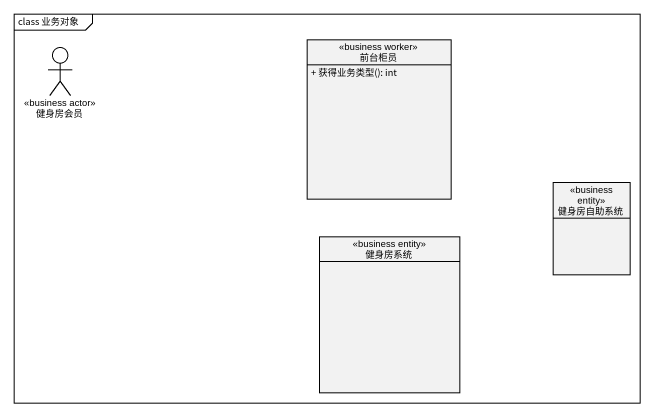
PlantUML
@startuml
mainframe class 业务对象
allowmixing
hide circle
hide empty members
skinparam classAttributeIconSize 0
actor 健身房会员 <<business actor>>
class 前台柜员 <<business worker>> {
  + 获得业务类型(): int
}
class 健身房自助系统 <<business entity>>
class 健身房系统 <<business entity>>
@enduml
